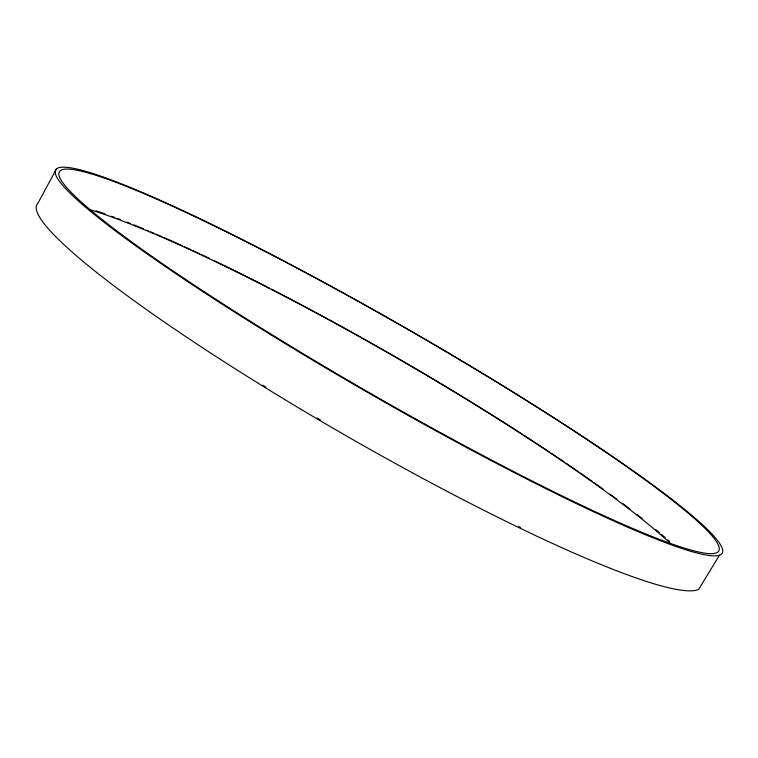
<?xml version="1.0" encoding="UTF-8"?>
<svg xmlns="http://www.w3.org/2000/svg" width="758" height="758" viewBox="0 0 758 758"><rect width="100%" height="100%" fill="white"/><g stroke="black" fill="none" stroke-linecap="round" stroke-linejoin="round"><path stroke-width="1.14" d="M56.443 168.958L37.9 203.229A383.425 46.494 29.9 0 0 327.077 424.717A383.425 46.494 29.9 0 0 698.649 589.373L719.484 555.207A384.439 37.417 29.9 0 0 264.03 250.623A384.439 37.417 29.9 0 0 183.37 278.736A384.439 37.417 29.9 0 0 719.484 555.207M520.575 527.511A379.37 45.973 29.9 0 1 518.595 526.554M320.321 419.885A379.37 45.973 29.9 0 1 317.204 418.056M265.802 387.054A379.37 45.973 29.9 0 1 262.789 385.187M89.937 209.644A379.37 45.973 29.9 0 1 391.602 354.981A379.37 45.973 29.9 0 1 669.958 542.927M96.086 210.809A383.425 46.494 29.9 0 1 105.116 213.917M111.435 216.201A383.425 46.494 29.9 0 1 114.685 217.404M116.874 218.228A383.425 46.494 29.9 0 1 120.2 219.488M126.984 222.122A383.425 46.494 29.9 0 1 130.433 223.496M133.92 224.889A383.425 46.494 29.9 0 1 143.366 228.764M146.749 230.167A383.425 46.494 29.9 0 1 148.729 231.001M150.728 231.853A383.425 46.494 29.9 0 1 153.751 233.142M155.788 234.014A383.425 46.494 29.9 0 1 161.966 236.686M164.06 237.595A383.425 46.494 29.9 0 1 182.214 245.706M184.393 246.701A383.425 46.494 29.9 0 1 190.959 249.714M193.157 250.737A383.425 46.494 29.9 0 1 199.78 253.826M201.998 254.868A383.425 46.494 29.9 0 1 209.36 258.345M214.438 260.78A383.425 46.494 29.9 0 1 269.403 288.097M271.478 289.158A383.425 46.494 29.9 0 1 406.184 363.073M407.188 363.66A383.425 46.494 29.9 0 1 474.451 403.967M475.465 404.592A383.425 46.494 29.9 0 1 522.755 434.476M524.707 435.736A383.425 46.494 29.9 0 1 549.199 451.844M551.189 453.17A383.425 46.494 29.9 0 1 564.037 461.83M565.989 463.157A383.425 46.494 29.9 0 1 578.468 471.722M580.353 473.03A383.425 46.494 29.9 0 1 592.311 481.425M594.101 482.694A383.425 46.494 29.9 0 1 595.883 483.964M596.906 484.694A383.425 46.494 29.9 0 1 602.998 489.062M609.991 494.14A383.425 46.494 29.9 0 1 616.832 499.181M622.564 503.464A383.425 46.494 29.9 0 1 629.974 509.082M637.09 514.578A383.425 46.494 29.9 0 1 642.215 518.614M655.793 529.643A383.425 46.494 29.9 0 1 659.621 532.855M661.488 534.447A383.425 46.494 29.9 0 1 665.117 537.593M667.751 539.904A383.425 46.494 29.9 0 1 669.456 541.43M184.999 279.001A380.374 37 29.9 0 0 715.969 553.037A380.374 37 29.9 0 0 266.191 252.044A380.374 37 29.9 0 0 184.999 279.001"/></g></svg>
